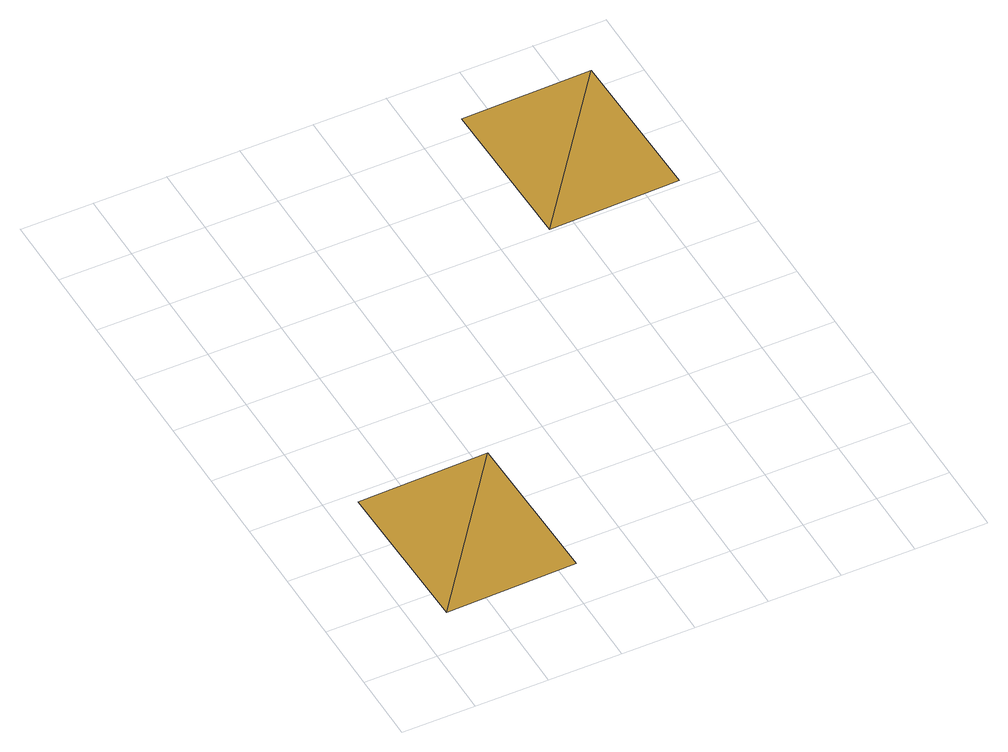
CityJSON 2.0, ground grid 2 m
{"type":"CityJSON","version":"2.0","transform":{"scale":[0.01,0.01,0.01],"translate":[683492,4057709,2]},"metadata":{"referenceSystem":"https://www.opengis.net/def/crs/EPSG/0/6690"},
"CityObjects":{
"cityfurniture1":{"type":"CityFurniture","attributes":{"class":"1000","function":"8150"},"geometry":[{"type":"MultiSurface","lod":"3","boundaries":[[[0,1,2]],[[1,3,2]]]}]},
"cityfurniture2":{"type":"CityFurniture","attributes":{"class":"1030","function":"7200"},"geometry":[{"type":"MultiSurface","lod":"3","boundaries":[[[4,5,6]],[[5,7,6]]]}]}
},
"vertices":[
[425,87,50],[416,531,50],[68,79,50],[58,523,50],
[1296,1216,0],[1286,1659,0],[938,1208,0],[929,1652,0]
]}
